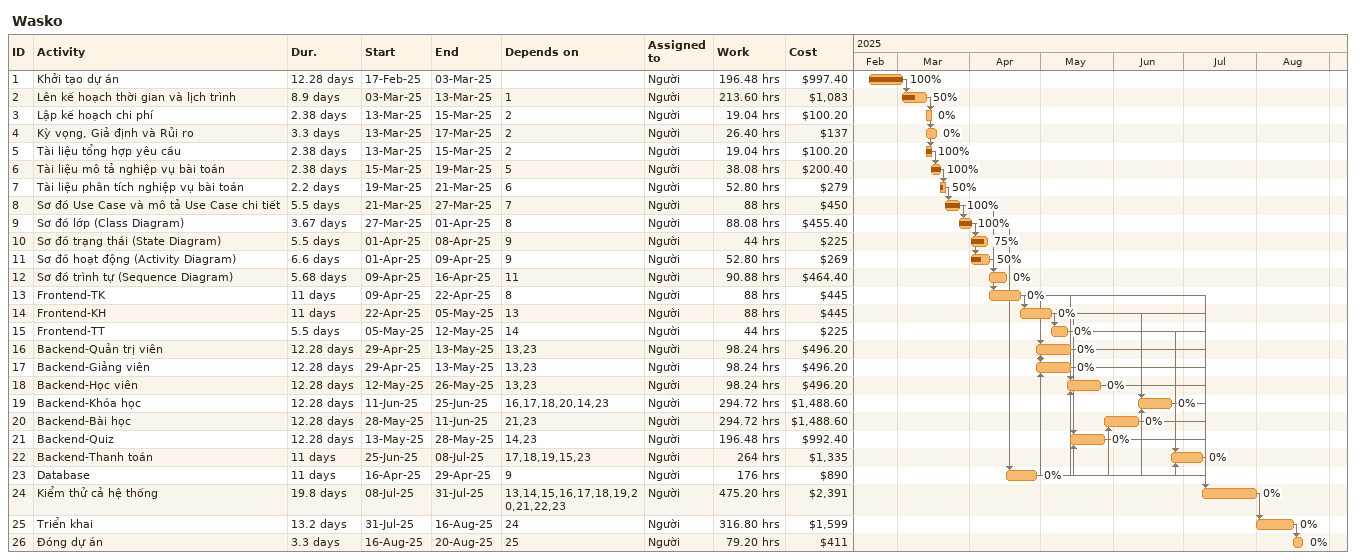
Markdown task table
Wasko

| ID | Task | Duration | Start | Finish | Predecessors | Resources | % complete | Work (h) | Cost ($) |
|---|---|---|---|---|---|---|---|---|---|
| 1 | Khởi tạo dự án | 12.28d | 2025-02-17 | 2025-03-03 |  | Người | 100 | 196.48 | 997.40 |
| 2 | Lên kế hoạch thời gian và lịch trình | 8.9d | 2025-03-03 | 2025-03-13 | 1 | Người | 50 | 213.60 | 1083 |
| 3 | Lập kế hoạch chi phí | 2.38d | 2025-03-13 | 2025-03-15 | 2 | Người | 0 | 19.04 | 100.20 |
| 4 | Kỳ vọng, Giả định và Rủi ro | 3.3d | 2025-03-13 | 2025-03-17 | 2 | Người | 0 | 26.40 | 137 |
| 5 | Tài liệu tổng hợp yêu cầu | 2.38d | 2025-03-13 | 2025-03-15 | 2 | Người | 100 | 19.04 | 100.20 |
| 6 | Tài liệu mô tả nghiệp vụ bài toán | 2.38d | 2025-03-15 | 2025-03-19 | 5 | Người | 100 | 38.08 | 200.40 |
| 7 | Tài liệu phân tích nghiệp vụ bài toán | 2.2d | 2025-03-19 | 2025-03-21 | 6 | Người | 50 | 52.80 | 279 |
| 8 | Sơ đồ Use Case và mô tả Use Case chi tiết | 5.5d | 2025-03-21 | 2025-03-27 | 7 | Người | 100 | 88 | 450 |
| 9 | Sơ đồ lớp (Class Diagram) | 3.67d | 2025-03-27 | 2025-04-01 | 8 | Người | 100 | 88.08 | 455.40 |
| 10 | Sơ đồ trạng thái (State Diagram) | 5.5d | 2025-04-01 | 2025-04-08 | 9 | Người | 75 | 44 | 225 |
| 11 | Sơ đồ hoạt động (Activity Diagram) | 6.6d | 2025-04-01 | 2025-04-09 | 9 | Người | 50 | 52.80 | 269 |
| 12 | Sơ đồ trình tự (Sequence Diagram) | 5.68d | 2025-04-09 | 2025-04-16 | 11 | Người | 0 | 90.88 | 464.40 |
| 13 | Frontend-TK | 11d | 2025-04-09 | 2025-04-22 | 8 | Người | 0 | 88 | 445 |
| 14 | Frontend-KH | 11d | 2025-04-22 | 2025-05-05 | 13 | Người | 0 | 88 | 445 |
| 15 | Frontend-TT | 5.5d | 2025-05-05 | 2025-05-12 | 14 | Người | 0 | 44 | 225 |
| 16 | Backend-Quản trị viên | 12.28d | 2025-04-29 | 2025-05-13 | 13, 23 | Người | 0 | 98.24 | 496.20 |
| 17 | Backend-Giảng viên | 12.28d | 2025-04-29 | 2025-05-13 | 13, 23 | Người | 0 | 98.24 | 496.20 |
| 18 | Backend-Học viên | 12.28d | 2025-05-12 | 2025-05-26 | 13, 23 | Người | 0 | 98.24 | 496.20 |
| 19 | Backend-Khóa học | 12.28d | 2025-06-11 | 2025-06-25 | 16, 17, 18, 20, 14, 23 | Người | 0 | 294.72 | 1488.60 |
| 20 | Backend-Bài học | 12.28d | 2025-05-28 | 2025-06-11 | 21, 23 | Người | 0 | 294.72 | 1488.60 |
| 21 | Backend-Quiz | 12.28d | 2025-05-13 | 2025-05-28 | 14, 23 | Người | 0 | 196.48 | 992.40 |
| 22 | Backend-Thanh toán | 11d | 2025-06-25 | 2025-07-08 | 17, 18, 19, 15, 23 | Người | 0 | 264 | 1335 |
| 23 | Database | 11d | 2025-04-16 | 2025-04-29 | 9 | Người | 0 | 176 | 890 |
| 24 | Kiểm thử cả hệ thống | 19.8d | 2025-07-08 | 2025-07-31 | 13, 14, 15, 16, 17, 18, 19, 20, 21, 22, 23 | Người | 0 | 475.20 | 2391 |
| 25 | Triển khai | 13.2d | 2025-07-31 | 2025-08-16 | 24 | Người | 0 | 316.80 | 1599 |
| 26 | Đóng dự án | 3.3d | 2025-08-16 | 2025-08-20 | 25 | Người | 0 | 79.20 | 411 |
